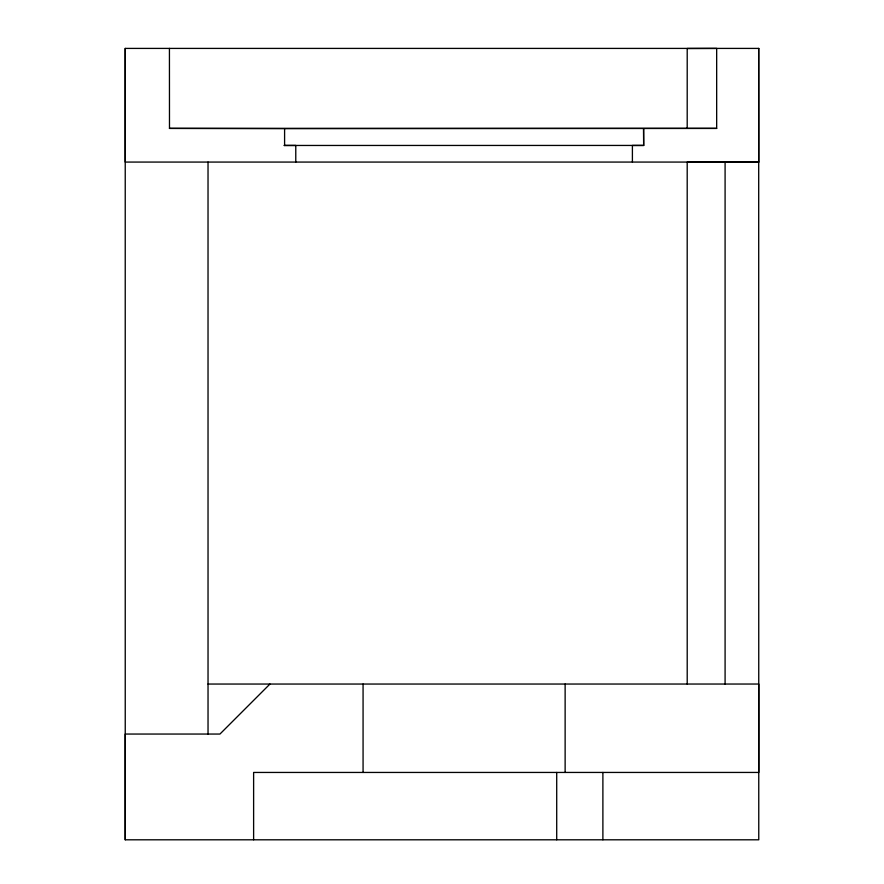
<?xml version="1.0" encoding="UTF-8"?>
<svg xmlns="http://www.w3.org/2000/svg" width="884" height="884" viewBox="0 0 884 884"><rect width="100%" height="100%" fill="white"/><g stroke="black" fill="none" stroke-linecap="round" stroke-linejoin="round"><path stroke-width="1.33" d="M687.211 684.05L687.199 162.181L758.759 162.07L758.693 48.399L758.77 839.8L125.241 839.8L125.23 734.051L219.95 734.051L269.952 684.05M758.77 48.41L125.241 48.41L125.23 162.07L758.682 162.07M295.775 162.059L295.775 145.451L284.007 145.462L643.663 145.44L643.585 128.6L643.663 145.44M556.71 839.8L556.71 772.45M602.888 839.8L602.888 772.45M643.585 145.44L632.403 145.451L632.403 162.059M687.199 128.39L687.211 48.509L716.67 48.41L716.67 128.39L169.43 128.39L284.593 128.611L284.593 145.44M125.23 48.41L125.241 839.8M169.43 48.41L169.485 128.39M284.538 128.611L716.67 128.39M208.038 684.05L758.77 684.039L758.77 772.439L253.62 772.45L253.62 839.8M725.09 162.181L725.09 684.05M565.13 684.039L565.13 772.45M363.07 684.05L363.07 772.45M208.027 162.07L208.038 734.051"/></g></svg>
